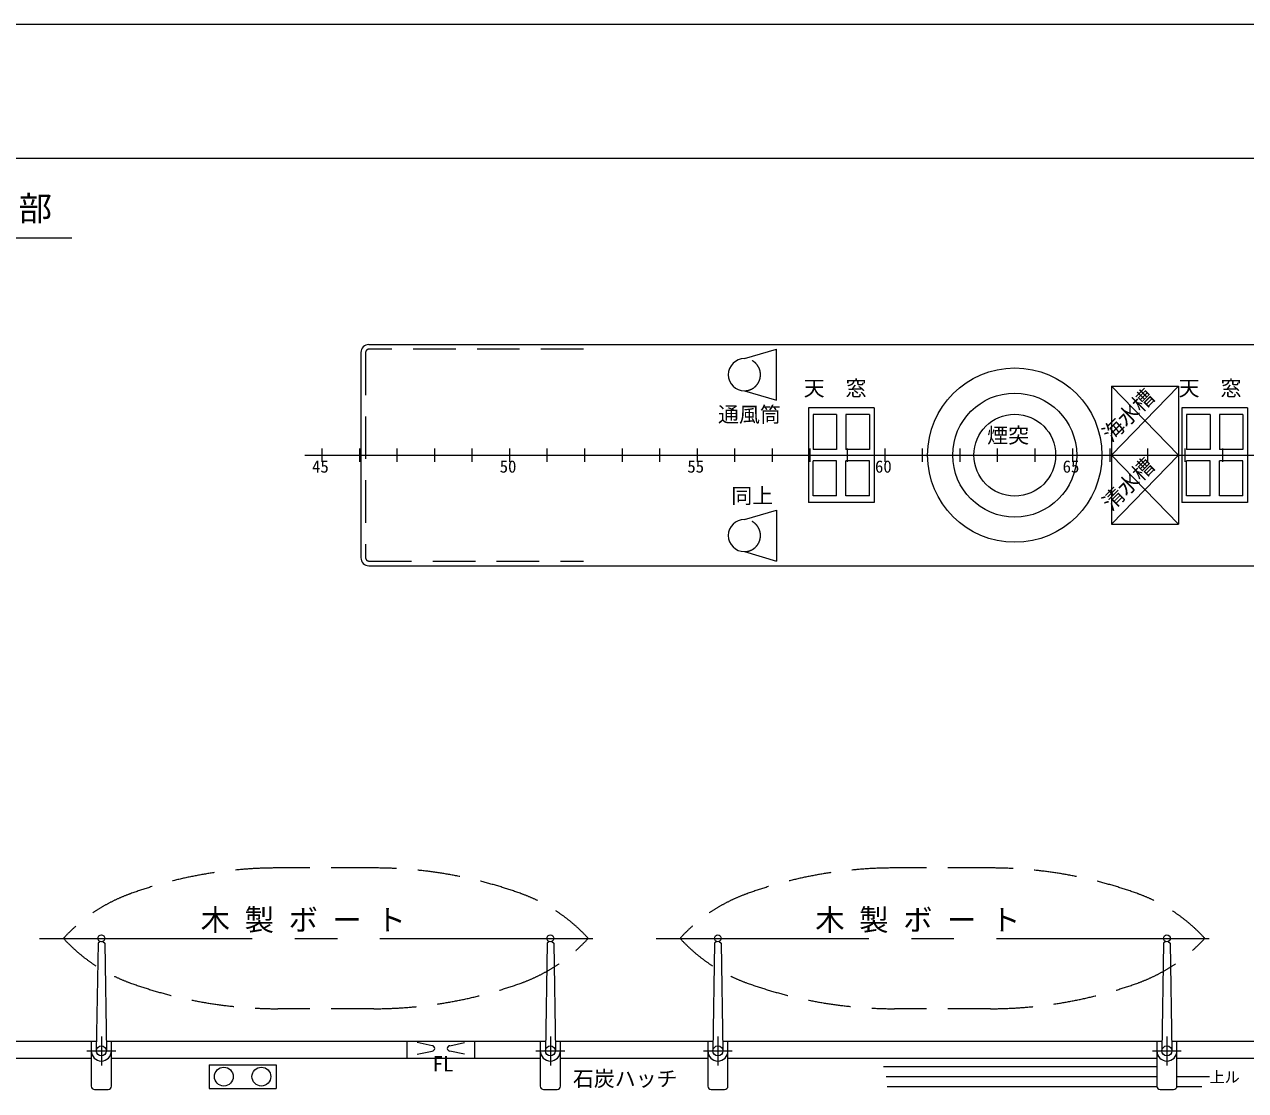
# Model space of a CAD drawing. Units: millimetres, scale not verified. Extents: x -51050 to 51050, y -29701 to 29699.
# Drawn here: x -17294 to 927, y 13793 to 29699 of the extents above; entities that cross this region are included whole.
import ezdxf
from ezdxf.enums import TextEntityAlignment as Align

# ---------------------------------------------------------------- set-up
doc = ezdxf.new("R2010")
doc.units = ezdxf.units.MM
doc.header["$LTSCALE"] = 100
doc.linetypes.add('USER1', pattern=[50.8, 31.75, -6.35, 6.35, -6.35])
doc.linetypes.add('USER2', pattern=[9.525, 6.35, -3.175])
for name, color, linetype, lineweight in [('0-2_sunpou', 7, 'Continuous', 18), ('0-3_keijou', 7, 'Continuous', 18), ('0-4_frame', 7, 'Continuous', 18), ('0-5_text', 7, 'Continuous', 18), ('0-6_center', 7, 'USER1', 18), ('0-7_hachi', 7, 'Continuous', 18)]:
    doc.layers.add(name, color=color, linetype=linetype, lineweight=lineweight)
doc.styles.add('ＭＳ ゴシック', font='')
doc.styles.get('ＭＳ ゴシック').set_extended_font_data('MS Gothic')

msp = doc.modelspace()

# ---------------------------------------------------------------- linework, layer by layer
at = {"layer": '0-2_sunpou'}
for p, q in [((-12857, 23373.3), (-12857, 23173.3)), ((-12297, 23373.3), (-12297, 23173.3)), ((-11737, 23373.3), (-11737, 23173.3)), ((-11177, 23373.3), (-11177, 23173.3)), ((-10617, 23373.3), (-10617, 23173.3)), ((-10057, 23373.3), (-10057, 23173.3)), ((-9497, 23373.3), (-9497, 23173.3)), ((-8937, 23373.3), (-8937, 23173.3)), ((-8377, 23373.3), (-8377, 23173.3)), ((-7817, 23373.3), (-7817, 23173.3)), ((-7257, 23373.3), (-7257, 23173.3)), ((-6697, 23373.3), (-6697, 23173.3)), ((-6137, 23373.3), (-6137, 23173.3)), ((-5577, 23373.3), (-5577, 23173.3)), ((-5017, 23373.3), (-5017, 23173.3)), ((-4457, 23373.3), (-4457, 23173.3)), ((-3897, 23373.3), (-3897, 23173.3)), ((-3337, 23373.3), (-3337, 23173.3)), ((-2777, 23373.3), (-2777, 23173.3)), ((-2217, 23373.3), (-2217, 23173.3)), ((-1657, 23373.3), (-1657, 23173.3)), ((-1097, 23373.3), (-1097, 23173.3)), ((-537, 23373.3), (-537, 23173.3)), ((23, 23373.3), (23, 23173.3)), ((583, 23373.3), (583, 23173.3)), ((-13111.5, 23273.3), (7639.2, 23273.3))]:
    msp.add_line(p, q, dxfattribs=at)
at = {"layer": '0-3_keijou'}
for p, q in [((-12273.5, 24803.3), (-12273.5, 21743.3)), ((-12153.5, 24923.3), (2246.5, 24923.3)), ((-6551.5, 24713.3), (-6071.5, 24853.3)), ((-6071.5, 24093.3), (-6071.5, 24853.3)), ((-1073.3, 24303.3), (-73.3, 24303.3)), ((-1073.3, 24303.3), (-1073.3, 22243.3)), ((-73.3, 24303.3), (-73.3, 22243.3)), ((-6551.5, 24233.3), (-6071.5, 24093.3)), ((-5596.3, 23978.3), (-5596.3, 22568.3)), ((-4616.3, 23978.3), (-5596.3, 23978.3)), ((-5526.3, 23878.3), (-5526.3, 23358.3)), ((-5176.3, 23878.3), (-5526.3, 23878.3)), ((-5176.3, 23878.3), (-5176.3, 23358.3)), ((-5036.3, 23878.3), (-5036.3, 23358.3)), ((-4686.3, 23878.3), (-5036.3, 23878.3)), ((-4686.3, 23878.3), (-4686.3, 23358.3)), ((46.7, 23878.3), (46.7, 23358.3)), ((396.7, 23878.3), (46.7, 23878.3)), ((396.7, 23878.3), (396.7, 23358.3)), ((886.7, 23878.3), (536.7, 23878.3)), ((536.7, 23878.3), (536.7, 23358.3)), ((886.7, 23878.3), (886.7, 23358.3)), ((-5176.3, 23358.3), (-5526.3, 23358.3)), ((-4686.3, 23358.3), (-5036.3, 23358.3)), ((396.7, 23358.3), (46.7, 23358.3)), ((886.7, 23358.3), (536.7, 23358.3)), ((-5526.3, 22668.3), (-5526.3, 23188.3)), ((-5176.3, 23188.3), (-5526.3, 23188.3)), ((-5176.3, 22668.3), (-5176.3, 23188.3)), ((-5036.3, 22668.3), (-5036.3, 23188.3)), ((-4686.3, 23188.3), (-5036.3, 23188.3)), ((-4686.3, 22668.3), (-4686.3, 23188.3)), ((46.7, 22668.3), (46.7, 23188.3)), ((396.7, 23188.3), (46.7, 23188.3)), ((396.7, 22668.3), (396.7, 23188.3)), ((536.7, 22668.3), (536.7, 23188.3)), ((886.7, 23188.3), (536.7, 23188.3)), ((886.7, 22668.3), (886.7, 23188.3)), ((-5176.3, 22668.3), (-5526.3, 22668.3)), ((-4686.3, 22668.3), (-5036.3, 22668.3)), ((396.7, 22668.3), (46.7, 22668.3)), ((886.7, 22668.3), (536.7, 22668.3)), ((-6551.5, 22313.3), (-6071.5, 22453.3)), ((-6071.5, 22453.3), (-6071.5, 21693.3)), ((-1073.3, 22243.3), (-73.3, 22243.3)), ((-6551.5, 21833.3), (-6071.5, 21693.3)), ((-12153.5, 21623.3), (2246.5, 21623.3)), ((-20857.2, 14530.4), (-16219.2, 14530.4)), ((-16296.5, 14530.4), (-16296.5, 13860.4)), ((-16073.8, 14530.4), (-9519.2, 14530.4)), ((-15996.5, 13860.4), (-15996.5, 14530.4)), ((-11584.1, 14276.4), (-11584.1, 14530.4)), ((-11212.4, 14462.8), (-11432, 14509.9)), ((-10945.7, 14462.8), (-10726.1, 14509.9)), ((-10574.1, 14276.4), (-10574.1, 14530.4)), ((-9596.5, 14530.4), (-9596.5, 13860.4)), ((-9373.8, 14530.4), (-7019.2, 14530.4)), ((-9296.5, 13860.4), (-9296.5, 14530.4)), ((-7096.5, 14530.4), (-7096.5, 13860.4)), ((-6873.8, 14530.4), (-318.9, 14530.4)), ((-6796.5, 13860.4), (-6796.5, 14530.4)), ((-396.5, 14530.4), (-396.5, 13860.4)), ((-174.1, 14530.4), (8592.3, 14530.4)), ((-96.5, 13860.4), (-96.5, 14530.4)), ((-20857.2, 14276.4), (-16296.5, 14276.4)), ((-15996.5, 14276.4), (-9596.5, 14276.4)), ((-11432, 14335.7), (-11212.4, 14382.8)), ((-10726.1, 14335.7), (-10945.7, 14382.8)), ((-9296.5, 14276.4), (-7096.5, 14276.4)), ((-6796.5, 14276.4), (-396.5, 14276.4)), ((-96.5, 14276.4), (2246.5, 14276.4)), ((-14538.9, 14176.4), (-13538.9, 14176.4)), ((-13538.9, 14176.4), (-13538.9, 13826.4)), ((-16246.5, 13810.4), (-16046.5, 13810.4)), ((-9546.5, 13810.4), (-9346.5, 13810.4)), ((-7046.5, 13810.4), (-6846.5, 13810.4)), ((-346.5, 13810.4), (-146.5, 13810.4))]:
    msp.add_line(p, q, dxfattribs=at)
at = {"layer": '0-3_keijou', "linetype": 'USER2'}
for p, q in [((-12203.5, 24803.3), (-12203.5, 21743.3)), ((-8953, 24853.3), (-12153.5, 24853.3)), ((-12153.5, 21693.3), (-8953, 21693.3)), ((-12081.3, 17114.4), (-13511.8, 17114.4)), ((-2881.3, 17114.4), (-4311.8, 17114.4)), ((-12081.3, 15014.4), (-13511.8, 15014.4)), ((-2881.3, 15014.4), (-4311.8, 15014.4))]:
    msp.add_line(p, q, dxfattribs=at)
at = {"layer": '0-3_keijou'}
for points in [[(-4616.3, 23978.3), (-4616.3, 22568.3), (-5596.3, 22568.3)], [(956.7, 23978.3), (-23.3, 23978.3), (-23.3, 22568.3)], [(956.7, 23978.3), (956.7, 22568.3), (-23.3, 22568.3)], [(-16166.5, 16018.6), (-16196.5, 15990.8), (-16221.5, 14383.1)], [(-16126.5, 16018.6), (-16096.5, 15990.8), (-16071.5, 14383.1)], [(-9466.5, 16018.6), (-9496.5, 15990.8), (-9521.5, 14383.1)], [(-9426.5, 16018.6), (-9396.5, 15990.8), (-9371.5, 14383.1)], [(-6966.5, 16018.6), (-6996.5, 15990.8), (-7021.5, 14383.1)], [(-6926.5, 16018.6), (-6896.5, 15990.8), (-6871.5, 14383.1)], [(-266.5, 16018.6), (-296.5, 15990.8), (-321.5, 14383.1)], [(-226.5, 16018.6), (-196.5, 15990.8), (-171.5, 14383.1)], [(-14538.9, 14176.4), (-14538.9, 13826.4), (-13538.9, 13826.4)]]:
    msp.add_lwpolyline(points, dxfattribs=at)
for centre, radius in [((-2516.6, 23273.3), 1300), ((-2516.6, 23273.3), 925), ((-2516.6, 23273.3), 610), ((-16146.5, 16064.4), 50), ((-9446.5, 16064.4), 50), ((-6946.5, 16064.4), 50), ((-246.5, 16064.4), 50), ((-16146.5, 14384.4), 75), ((-9446.5, 14384.4), 75), ((-6946.5, 14384.4), 75), ((-246.5, 14384.4), 75), ((-14318.9, 14001.4), 140), ((-13758.9, 14001.4), 140)]:
    msp.add_circle(centre, radius, dxfattribs=at)
for centre, radius, start, end in [((-12153.5, 24803.3), 120, 90, 180), ((-6551.5, 24473.3), 240, 90, 270), ((-6551.5, 22073.3), 240, 90, 270), ((-12153.5, 21743.3), 120, 180, 270), ((-11212.4, 14422.8), 40, 270, 90), ((-10945.7, 14422.8), 40, 90, 270), ((-16146.5, 14384.4), 150, 180, 0), ((-9446.5, 14384.4), 150, 180, 0), ((-6946.5, 14384.4), 150, 180, 0), ((-246.5, 14384.4), 150, 180, 0), ((-16246.5, 13860.4), 50, 180, 270), ((-16046.5, 13860.4), 50, 270, 360), ((-9546.5, 13860.4), 50, 180, 270), ((-9346.5, 13860.4), 50, 270, 360), ((-7046.5, 13860.4), 50, 180, 270), ((-6846.5, 13860.4), 50, 270, 360), ((-346.5, 13860.4), 50, 180, 270), ((-146.5, 13860.4), 50, 270, 360)]:
    msp.add_arc(centre, radius, start, end, dxfattribs=at)
at = {"layer": '0-3_keijou', "linetype": 'USER2'}
for centre, radius, start, end in [((-12153.5, 24803.3), 50, 90, 180), ((-6551.5, 24473.3), 240, 270, 90), ((-6551.5, 22073.3), 240, 270, 90), ((-12153.5, 21743.3), 50, 180, 270), ((-13511.8, 10614.4), 6500, 90, 109.78447), ((-12081.3, 10614.4), 6500, 70.21553, 90), ((-4311.8, 10614.4), 6500, 90, 109.78447), ((-2881.3, 10614.4), 6500, 70.21553, 90), ((-14865.7, 14378.3), 2500, 109.78447, 137.58902), ((-10727.4, 14378.3), 2500, 42.41098, 70.21553), ((-5665.7, 14378.3), 2500, 109.78447, 137.58902), ((-1527.4, 14378.3), 2500, 42.41098, 70.21553), ((-14865.7, 17750.5), 2500, 222.41098, 250.21553), ((-10727.4, 17750.5), 2500, 289.78447, 317.58902), ((-5665.7, 17750.5), 2500, 222.41098, 250.21553), ((-1527.4, 17750.5), 2500, 289.78447, 317.58902), ((-13511.8, 21514.4), 6500, 250.21553, 270), ((-12081.3, 21514.4), 6500, 270, 289.78447), ((-4311.8, 21514.4), 6500, 250.21553, 270), ((-2881.3, 21514.4), 6500, 270, 289.78447)]:
    msp.add_arc(centre, radius, start, end, dxfattribs=at)
at = {"layer": '0-4_frame'}
for points in [[(-51050, -29701.4), (51050, -29701.4), (51050, 29698.6), (-51050, 29698.6)], [(-49050, -27701.4), (49050, -27701.4), (49050, 27698.6), (-49050, 27698.6)]]:
    msp.add_lwpolyline(points, close=True, dxfattribs=at)
at = {"layer": '0-5_text'}
msp.add_line((-22479.1, 26515), (-16589.1, 26515), dxfattribs=at)
at = {"layer": '0-6_center'}
for p, q in [((-17069.2, 16064.4), (-8578.3, 16064.4)), ((-7869.2, 16064.4), (621.7, 16064.4)), ((-16146.5, 14599.2), (-16146.5, 14169.6)), ((-9446.5, 14599.2), (-9446.5, 14169.6)), ((-6946.5, 14599.2), (-6946.5, 14169.6)), ((-246.5, 14599.2), (-246.5, 14169.6)), ((-16361.3, 14384.4), (-15931.8, 14384.4)), ((-9661.3, 14384.4), (-9231.8, 14384.4)), ((-7161.3, 14384.4), (-6731.8, 14384.4)), ((-461.3, 14384.4), (-31.8, 14384.4))]:
    msp.add_line(p, q, dxfattribs=at)
for points in [[(-73.3, 24303.3), (-1073.3, 23273.3), (-73.3, 22243.3)], [(-1073.3, 22243.3), (-73.3, 23273.3), (-1073.3, 24303.3)]]:
    msp.add_lwpolyline(points, dxfattribs=at)
at = {"layer": '0-7_hachi'}
for p, q in [((-396.5, 14148.6), (-4476.2, 14148.6)), ((-396.5, 13998.6), (-4433.5, 13998.6)), ((-395.1, 13848.6), (-4422.9, 13848.6)), ((275.5, 13848.6), (-98, 13848.6)), ((388.2, 13998.6), (-96.5, 13998.6))]:
    msp.add_line(p, q, dxfattribs=at)

# ---------------------------------------------------------------- texts
at = {"layer": '0-2_sunpou', "style": 'ＭＳ ゴシック'}
for s, p in [('45', (-13002.4, 22956.8)), ('50', (-10202.4, 22956.8)), ('55', (-7402.4, 22956.8)), ('60', (-4602.4, 22956.8)), ('65', (-1802.4, 22956.8))]:
    msp.add_text(s, height=183.3, dxfattribs=at).set_placement(p, align=Align.BOTTOM_LEFT)
at = {"layer": '0-5_text', "style": 'ＭＳ ゴシック'}
for s, height, p in [('後 部 甲 板 室 頂 部', 366.6, (-21879.5, 26659.8)), ('天\u3000窓', 229.1, (-5666.2, 24089)), ('天\u3000窓', 229.1, (-71.6, 24089)), ('通風筒', 229.1, (-6945, 23696.2)), ('煙突', 229.1, (-2928.1, 23384.9)), ('同上', 229.1, (-6746.5, 22483.7)), ('木 製 ボ ー ト', 320.7, (-14664.2, 16084.7)), ('木 製 ボ ー ト', 320.7, (-5493.5, 16084.7)), ('FL', 229.1, (-11203.3, 14009.3)), ('石炭ハッチ', 229.1, (-9110.6, 13787.7)), ('上ル', 165, (390.3, 13862.8))]:
    msp.add_text(s, height=height, dxfattribs=at).set_placement(p, align=Align.BOTTOM_LEFT)
for s, p in [('海水槽', (-1025.6, 23410.4)), ('清水槽', (-1025.6, 22380.4))]:
    msp.add_text(s, height=229.1, rotation=45, dxfattribs=at).set_placement(p, align=Align.BOTTOM_LEFT)

doc.saveas('drawing.dxf')
